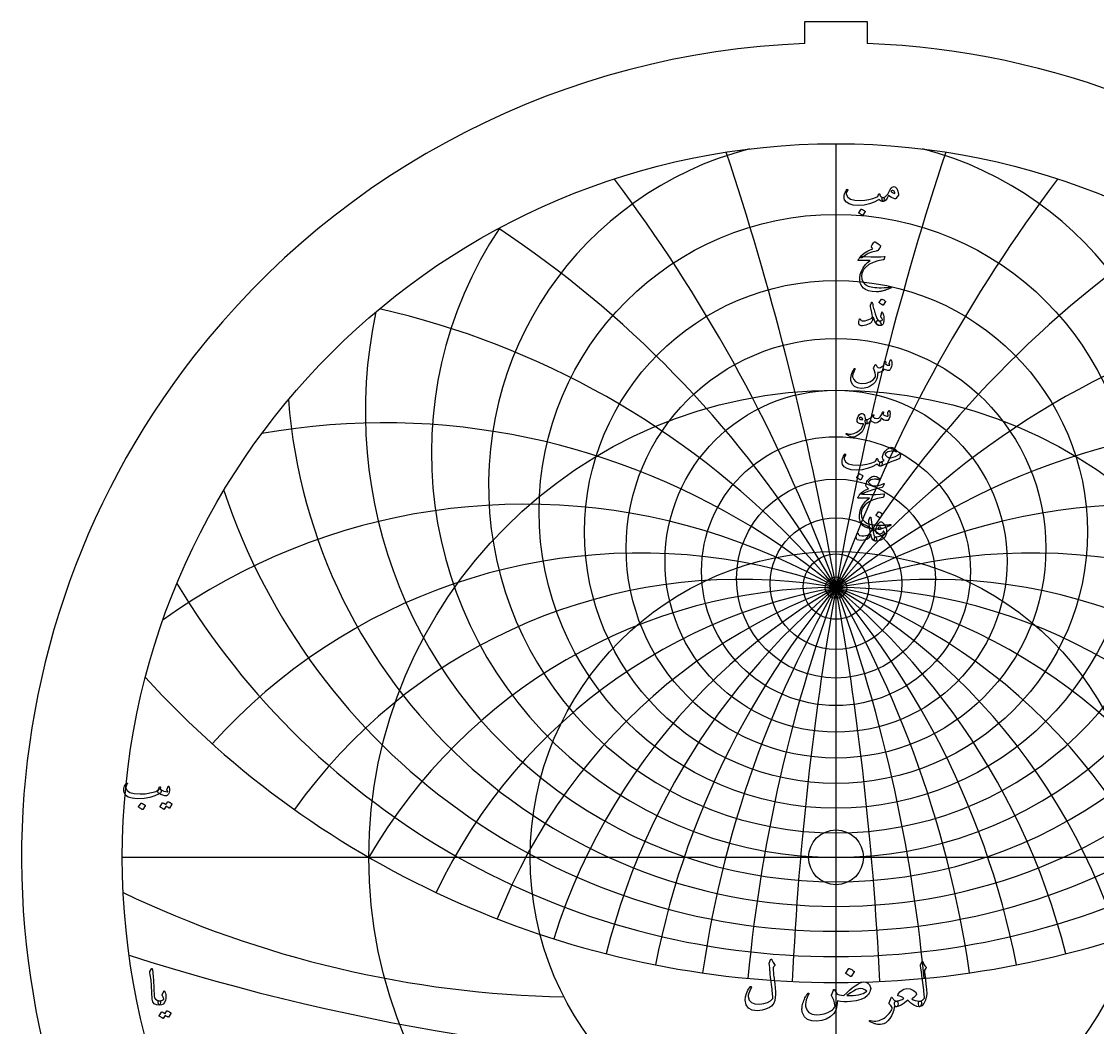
# Model space of a CAD drawing. Header units: millimetres. Extents: x -68 to 68, y -68 to 70.
# Drawn here: x -68.5 to 22, y -14.3 to 70.3 of the extents above; entities that cross this region are included whole.
import ezdxf

# ---------------------------------------------------------------- set-up
doc = ezdxf.new("R2010")
doc.units = ezdxf.units.MM
for name, color, linetype in [('CUT_INNER', 6, 'Continuous'), ('CUT_OUTER', 1, 'Continuous'), ('ENGRAVE', 7, 'Continuous'), ('ENGRAVE_FINE', 8, 'Continuous'), ('TEXT', 5, 'Continuous')]:
    doc.layers.add(name, color=color, linetype=linetype)

msp = doc.modelspace()

# ---------------------------------------------------------------- linework, layer by layer
at = {"layer": 'CUT_INNER'}
msp.add_circle((0, 0), 2.3, dxfattribs=at)
at = {"layer": 'CUT_OUTER'}
for points in [[(-2.625, 70.275), (2.625, 70.275), (2.625, 68.4244)], [(-2.625, 68.4244), (-2.625, 70.275)]]:
    msp.add_lwpolyline(points, dxfattribs=at)
for centre, radius, start, end in [((-0.0002, -0.0002), 68.4749, 142.031029, 87.802838), ((-0.0008, 0.001), 68.4737, 92.196314, 142.03149)]:
    msp.add_arc(centre, radius, start, end, dxfattribs=at)
at = {"layer": 'ENGRAVE'}
for points in [[(0, -60), (0, 60)], [(-60, 0), (60, 0)]]:
    msp.add_lwpolyline(points, dxfattribs=at)
for centre, radius in [((0, 0), 60), ((0, 29.093), 24.9649), ((0, 27.3608), 21.1402), ((0, 25.984), 17.6357), ((0, 0), 39.2754), ((0, 24.8996), 14.3758), ((0, 24.0625), 11.3012), ((0, 23.4405), 8.3641), ((0, 23.0109), 5.5244), ((0, 0), 25.7092), ((0, 22.7588), 2.747), ((0, 22.6756), 0.9)]:
    msp.add_circle(centre, radius, dxfattribs=at)
for centre, radius, start, end in [((0, 31.2685), 29.2102, 104.436571, 75.563429), ((0, 34.0135), 34.0135, 146.229962, 33.770038), ((0, 37.512), 39.5703, 167.806282, 12.193718), ((0, 42.043), 46.171, 184.422486, 355.577514), ((0, 48.0476), 54.2682, 198.487195, 341.512805), ((0, 56.2645), 64.6127, 210.960954, 329.039046), ((0, -22.6756), 45.3513, 30, 150), ((0, -22.6756), 45.3513, 30, 150), ((0, 68.0269), 78.5507, 222.338487, 317.661513), ((-21.058, 78.5896), 90.3455, 244.518396, 268.848651)]:
    msp.add_arc(centre, radius, start, end, dxfattribs=at)
at = {"layer": 'ENGRAVE_FINE'}
for centre, radius, start, end in [((-257.1999, -22.6756), 261.1676, 2.685823, 18.290137), ((-257.1999, -22.6756), 261.1676, 2.685823, 18.290137), ((257.1999, -22.6756), 261.1676, 161.709863, 177.314177), ((257.1999, -22.6756), 261.1676, 161.709863, 177.314177), ((-124.6016, -22.6756), 132.5983, 5.410047, 36.950622), ((-124.6016, -22.6756), 132.5983, 5.410047, 36.950622), ((124.6016, -22.6756), 132.5983, 143.049378, 174.589953), ((124.6016, -22.6756), 132.5983, 143.049378, 174.589953), ((-78.5507, -22.6756), 90.7026, 8.213211, 56.402398), ((-78.5507, -22.6756), 90.7026, 8.213211, 56.402398), ((78.5507, -22.6756), 90.7026, 123.597602, 171.786789), ((78.5507, -22.6756), 90.7026, 123.597602, 171.786789), ((-54.0476, -22.6756), 70.5541, 11.140372, 77.171494), ((-54.0476, -22.6756), 70.5541, 11.140372, 77.171494), ((54.0476, -22.6756), 70.5541, 102.828506, 168.859628), ((54.0476, -22.6756), 70.5541, 102.828506, 168.859628), ((-38.0542, -22.6756), 59.2019, 14.244026, 99.935714), ((-38.0542, -22.6756), 59.2019, 14.244026, 99.935714), ((38.0542, -22.6756), 59.2019, 80.064286, 165.755974), ((38.0542, -22.6756), 59.2019, 80.064286, 165.755974), ((-26.1836, -22.6756), 52.3672, 17.587954, 125.482575), ((-26.1836, -22.6756), 52.3672, 17.587954, 125.482575), ((26.1836, -22.6756), 52.3672, 54.517425, 162.412046), ((26.1836, -22.6756), 52.3672, 54.517425, 162.412046), ((-16.5065, -22.6756), 48.2618, 21.252599, 138.119191), ((-16.5065, -22.6756), 48.2618, 21.252599, 138.119191), ((16.5065, -22.6756), 48.2618, 41.880809, 158.747401), ((16.5065, -22.6756), 48.2618, 41.880809, 158.747401), ((-7.9967, -22.6756), 46.0509, 25.342886, 144.580376), ((-7.9967, -22.6756), 46.0509, 25.342886, 144.580376), ((7.9967, -22.6756), 46.0509, 35.419624, 154.657114), ((7.9967, -22.6756), 46.0509, 35.419624, 154.657114), ((0, 178.0968), 195.5833, 252.309853, 287.690147)]:
    msp.add_arc(centre, radius, start, end, dxfattribs=at)
at = {"layer": 'TEXT'}
for points in [[(0.9102, 56.1444), (0.9244, 56.1598), (0.9391, 56.1663), (0.9543, 56.1638), (0.97, 56.1523), (0.982, 56.1374), (0.986, 56.1204), (0.982, 56.1014), (0.97, 56.0805), (0.9092, 55.9862), (0.8702, 55.8988), (0.8533, 55.8185), (0.8583, 55.7452), (0.9833, 55.5041), (1.2265, 55.336), (1.588, 55.2407), (2.0678, 55.2182), (2.4239, 55.2444), (2.7654, 55.2991), (3.0925, 55.3821), (3.4051, 55.4937), (3.4603, 55.5264), (3.5059, 55.5765), (3.5421, 55.6441), (3.5688, 55.7292), (3.5778, 55.7534), (3.5927, 55.7701), (3.6137, 55.7793), (3.6406, 55.7811), (3.6599, 55.7729), (3.6736, 55.7561), (3.6818, 55.7309), (3.6846, 55.6973), (3.7033, 55.6139), (3.7554, 55.5516), (3.841, 55.5101), (3.96, 55.4897), (4.0029, 55.4802), (4.0319, 55.4557), (4.0468, 55.4163), (4.0478, 55.3619), (4.0334, 55.2606), (4.0139, 55.1883), (3.9894, 55.1449), (3.96, 55.1304), (3.8724, 55.1419), (3.7893, 55.1763), (3.7108, 55.2337), (3.6367, 55.314), (3.6304, 55.3173), (3.6197, 55.315), (3.6045, 55.3073), (3.5848, 55.2941), (3.2125, 55.0845), (2.8063, 54.9348), (2.3662, 54.845), (1.8922, 54.815), (1.4541, 54.845), (1.1138, 54.9348), (0.8712, 55.0845), (0.7265, 55.2941), (0.6936, 55.4111), (0.6826, 55.5306), (0.6936, 55.6526), (0.7265, 55.7771), (0.7709, 55.8929), (0.8164, 55.9927), (0.8628, 56.0765), (0.9102, 56.1444)], [(4.8861, 56.3998), (5.0111, 56.3554), (5.1147, 56.2302), (5.1968, 56.0241), (5.2574, 55.7372), (5.2596, 55.7165), (5.2584, 55.6983), (5.2536, 55.6825), (5.2454, 55.6693), (5.0258, 55.3939), (5.0106, 55.3772), (4.9929, 55.3669), (4.9727, 55.3632), (4.95, 55.3659), (4.8008, 55.4168), (4.6606, 55.4817), (4.5293, 55.5605), (4.4071, 55.6533), (4.3085, 55.4246), (4.2005, 55.2611), (4.083, 55.1631), (3.956, 55.1304), (3.9418, 55.1356), (3.9271, 55.1514), (3.9118, 55.1776), (3.8961, 55.2142), (3.8719, 55.305), (3.8632, 55.3779), (3.8699, 55.4328), (3.8921, 55.4697), (3.9051, 55.4784), (3.9201, 55.4847), (3.937, 55.4884), (3.956, 55.4897), (4.0468, 55.5051), (4.1356, 55.5476), (4.2225, 55.6169), (4.3073, 55.7132), (4.3445, 55.7691), (4.4001, 55.8609), (4.4742, 55.9887), (4.5668, 56.1523), (4.6391, 56.2606), (4.7165, 56.338), (4.7988, 56.3844), (4.8861, 56.3998)], [(4.5987, 56.0086), (4.6736, 55.9463), (4.7584, 55.8949), (4.8532, 55.8544), (4.958, 55.825), (4.9522, 55.9036), (4.931, 55.9677), (4.8944, 56.0174), (4.8422, 56.0525), (4.7821, 56.0708), (4.7215, 56.0695), (4.6603, 56.0488), (4.5987, 56.0086)], [(2.1197, 54.4877), (2.1247, 54.4927), (2.1317, 54.4957), (2.1407, 54.4967), (2.1517, 54.4957), (2.2292, 54.4642), (2.3023, 54.4258), (2.371, 54.3804), (2.4351, 54.328), (2.4413, 54.32), (2.4441, 54.3121), (2.4433, 54.3041), (2.4391, 54.2961), (2.2515, 53.9927), (2.2445, 53.9855), (2.2355, 53.9837), (2.2245, 53.9875), (2.2115, 53.9967), (2.2003, 54.0047), (2.1826, 54.0167), (2.1584, 54.0326), (2.1277, 54.0526), (2.09, 54.0765), (2.0449, 54.1045), (1.9922, 54.1364), (1.9321, 54.1723), (1.9241, 54.1783), (1.9201, 54.1843), (1.9201, 54.1903), (1.9241, 54.1963)], [(3.3692, 50.9667), (3.0204, 50.8757), (2.7125, 50.7581), (2.4456, 50.6142), (2.2195, 50.4438), (2.1848, 50.4176), (2.1527, 50.4029), (2.123, 50.3996), (2.0958, 50.4079), (2.0641, 50.4455), (2.0688, 50.4987), (2.11, 50.5673), (2.1876, 50.6514), (2.371, 50.8036), (2.5818, 50.9408), (2.8201, 51.063), (3.0858, 51.1703), (3.0099, 51.2821), (2.9957, 51.31), (2.989, 51.338), (2.9897, 51.3659), (2.9979, 51.3939), (3.0516, 51.5004), (3.1007, 51.5885), (3.1454, 51.6581), (3.1856, 51.7092), (3.2113, 51.7334), (3.2365, 51.7461), (3.2612, 51.7474), (3.2854, 51.7372), (3.4258, 51.6578), (3.5438, 51.5835), (3.6394, 51.5141), (3.7125, 51.4497), (3.7267, 51.429), (3.7335, 51.4028), (3.7327, 51.3712), (3.7245, 51.334), (3.6988, 51.2758), (3.6576, 51.2052), (3.601, 51.1222), (3.5289, 51.0266), (3.5099, 51.0124), (3.477, 50.9977), (3.4301, 50.9824), (3.3692, 50.9667)], [(2.4271, 50.5037), (2.9393, 50.4857), (3.3822, 50.4837), (3.7557, 50.4977), (4.0598, 50.5276), (4.0692, 50.5287), (4.0773, 50.5281), (4.0841, 50.5257), (4.0897, 50.5216), (4.0939, 50.516), (4.0962, 50.5091), (4.0968, 50.501), (4.0957, 50.4917), (4.0879, 50.4553), (4.0803, 50.4218), (4.0729, 50.3914), (4.0658, 50.3639), (4.0589, 50.3395), (4.0523, 50.318), (4.046, 50.2996), (4.0398, 50.2841), (4.0269, 50.2594), (4.0119, 50.2412), (3.9949, 50.2295), (3.976, 50.2242), (3.5149, 50.1406), (3.1137, 50.0097), (2.7724, 49.8313), (2.491, 49.6055), (2.3488, 49.443), (2.2455, 49.2711), (2.1811, 49.0898), (2.1556, 48.8989), (2.1801, 48.5993), (2.2774, 48.355), (2.4476, 48.1661), (2.6906, 48.0326), (2.8166, 47.9922), (2.955, 47.9588), (3.106, 47.9324), (3.2694, 47.9129), (3.445, 47.9002), (3.6327, 47.8939), (3.8323, 47.8942), (4.0438, 47.9009), (4.1191, 47.9052), (4.193, 47.9099), (4.2658, 47.9151), (4.3372, 47.9209), (4.407, 47.9271), (4.4745, 47.9338), (4.5397, 47.9411), (4.6027, 47.9488), (4.6219, 47.9498), (4.6356, 47.9448), (4.6439, 47.9338), (4.6466, 47.9169), (4.6451, 47.8972), (4.6406, 47.882), (4.6331, 47.8712), (4.6227, 47.865), (4.5099, 47.8173), (4.4031, 47.7742), (4.3023, 47.7355), (4.2075, 47.7013), (4.1189, 47.6714), (4.0368, 47.6454), (3.9612, 47.6235), (3.8921, 47.6055), (3.8271, 47.5923), (3.7639, 47.5806), (3.7024, 47.5703), (3.6426, 47.5616), (3.5844, 47.5549), (3.5274, 47.5506), (3.4716, 47.5489), (3.4171, 47.5496), (3.0448, 47.5786), (2.7345, 47.6414), (2.486, 47.7382), (2.2994, 47.869), (2.1624, 48.0324), (2.0668, 48.2233), (2.0127, 48.4416), (2, 48.6873), (2.0391, 48.9922), (2.1327, 49.2881), (2.2806, 49.575), (2.483, 49.853), (2.5621, 49.9371), (2.6516, 50.0176), (2.7517, 50.0947), (2.8622, 50.1683), (1.8962, 50.1763), (1.873, 50.1863), (1.8632, 50.2043), (1.867, 50.2302), (1.8842, 50.2641), (1.9166, 50.3135), (1.9461, 50.358), (1.9725, 50.3974), (1.996, 50.4318), (2.0164, 50.461), (2.0339, 50.4847), (2.0484, 50.5029), (2.0598, 50.5156), (2.0858, 50.5179), (2.1556, 50.5166), (2.2694, 50.5119), (2.4271, 50.5037)], [(3.0598, 46.5844), (3.0828, 46.4797), (3.1077, 46.3733), (3.1347, 46.2652), (3.1636, 46.1553), (3.1945, 46.0431), (3.2275, 45.9282), (3.2624, 45.8106), (3.2993, 45.6902), (3.3739, 45.4736), (3.442, 45.311), (3.5037, 45.2022), (3.5588, 45.1473), (3.607, 45.1146), (3.6556, 45.0685), (3.7048, 45.0088), (3.7544, 44.9357), (3.8013, 44.8452), (3.8143, 44.777), (3.7933, 44.7314), (3.7384, 44.7082), (3.5611, 44.7261), (3.4041, 44.8439), (3.2676, 45.0615), (3.1516, 45.3788), (3.1491, 45.3841), (3.1456, 45.3878), (3.1412, 45.3901), (3.1357, 45.3908), (3.1317, 45.3901), (3.1277, 45.3878), (3.1237, 45.3841), (3.1197, 45.3788), (3.1085, 45.3274), (3.0947, 45.273), (3.0785, 45.2157), (3.0598, 45.1553), (3.0394, 45.0981), (3.0179, 45.0505), (2.9954, 45.0123), (2.972, 44.9836), (2.8877, 44.91), (2.7824, 44.8449), (2.6561, 44.7883), (2.5089, 44.7401), (2.3592, 44.7044), (2.2295, 44.6892), (2.1197, 44.6945), (2.0299, 44.7202), (1.9531, 44.7845), (1.9181, 44.8978), (1.9251, 45.06), (1.974, 45.271), (1.9788, 45.278), (1.985, 45.283), (1.9927, 45.286), (2.002, 45.287), (2.0129, 45.2858), (2.0219, 45.282), (2.0289, 45.2758), (2.0339, 45.2671), (2.0529, 45.2229), (2.0738, 45.1862), (2.0968, 45.157), (2.1217, 45.1353), (2.1996, 45.1064), (2.3053, 45.0994), (2.4391, 45.1144), (2.6007, 45.1513), (2.7731, 45.2067), (2.9071, 45.269), (3.0027, 45.3384), (3.0598, 45.4148), (3.0693, 45.4921), (3.0538, 45.6243), (3.0134, 45.8115), (2.948, 46.0535), (2.9166, 46.181), (2.8981, 46.284), (2.8927, 46.3626), (2.9001, 46.4167), (2.976, 46.6323), (2.9842, 46.655), (2.993, 46.6712), (3.0022, 46.6809), (3.0119, 46.6842), (3.0239, 46.6779), (3.0359, 46.6592), (3.0478, 46.6281), (3.0598, 46.5844)], [(3.8303, 46.9277), (3.8353, 46.9327), (3.8422, 46.9357), (3.8512, 46.9367), (3.8622, 46.9357), (3.9398, 46.9042), (4.0129, 46.8658), (4.0815, 46.8204), (4.1456, 46.768), (4.1519, 46.76), (4.1546, 46.7521), (4.1539, 46.7441), (4.1496, 46.7361), (3.962, 46.4327), (3.955, 46.4255), (3.946, 46.4237), (3.9351, 46.4275), (3.9221, 46.4367), (3.9108, 46.4447), (3.8931, 46.4566), (3.8689, 46.4726), (3.8382, 46.4926), (3.8006, 46.5165), (3.7554, 46.5445), (3.7028, 46.5764), (3.6426, 46.6123), (3.6347, 46.6183), (3.6307, 46.6243), (3.6307, 46.6303), (3.6347, 46.6363)], [(3.8662, 45.295), (3.8427, 45.3342), (3.8203, 45.3678), (3.7988, 45.396), (3.7784, 45.4187), (3.7636, 45.4382), (3.7554, 45.4607), (3.7537, 45.4861), (3.7584, 45.5146), (3.8422, 45.8179), (3.854, 45.8444), (3.8692, 45.8519), (3.8879, 45.8404), (3.9101, 45.81), (3.9435, 45.7453), (3.972, 45.6672), (3.9954, 45.5757), (4.0139, 45.4706), (4.0246, 45.3698), (4.0289, 45.271), (4.0266, 45.1742), (4.0179, 45.0794), (4.0037, 44.9968), (3.9849, 44.9247), (3.9617, 44.8631), (3.9341, 44.812), (3.8999, 44.774), (3.8532, 44.7441), (3.7941, 44.7222), (3.7225, 44.7082), (3.6491, 44.7054), (3.5808, 44.7172), (3.5174, 44.7434), (3.459, 44.784), (3.4139, 44.8357), (3.3902, 44.8948), (3.3879, 44.9614), (3.4071, 45.0355), (3.4378, 45.0961), (3.474, 45.1343), (3.5156, 45.15), (3.5628, 45.1433), (3.6716, 45.1171), (3.7664, 45.1144), (3.8472, 45.1351), (3.9141, 45.1792), (3.9156, 45.191), (3.9081, 45.2142), (3.8916, 45.2488), (3.8662, 45.295)], [(4.5548, 41.7969), (4.5618, 41.8144), (4.5708, 41.8269), (4.5817, 41.8344), (4.5947, 41.8369), (4.6114, 41.8349), (4.6257, 41.8289), (4.6374, 41.8189), (4.6466, 41.8049), (4.6693, 41.755), (4.6855, 41.6931), (4.6953, 41.6193), (4.6985, 41.5335), (4.6898, 41.3933), (4.6636, 41.26), (4.6199, 41.1338), (4.5588, 41.0145), (4.5378, 40.9858), (4.5149, 40.9636), (4.4899, 40.9479), (4.463, 40.9387), (4.3654, 40.9324), (4.2604, 40.9496), (4.1479, 40.9903), (4.0279, 41.0544), (3.9268, 40.916), (3.8073, 40.8239), (3.6693, 40.7782), (3.5129, 40.779), (3.5078, 40.6948), (3.5004, 40.6138), (3.4908, 40.5361), (3.479, 40.4616), (3.4649, 40.3899), (3.4485, 40.3204), (3.4299, 40.2532), (3.4091, 40.1882), (3.3607, 40.0709), (3.2953, 39.9626), (3.213, 39.8633), (3.1137, 39.773), (2.8814, 39.6183), (2.6357, 39.5096), (2.3764, 39.4467), (2.1037, 39.4297), (1.7966, 39.4714), (1.5539, 39.5804), (1.3755, 39.7568), (1.2615, 40.0006), (1.246, 40.0884), (1.2435, 40.1922), (1.254, 40.3119), (1.2774, 40.4477), (1.3151, 40.5964), (1.3682, 40.7511), (1.4368, 40.9117), (1.5209, 41.0784), (1.5277, 41.0889), (1.5359, 41.0964), (1.5456, 41.1008), (1.5569, 41.1023), (1.5681, 41.1013), (1.5778, 41.0983), (1.586, 41.0934), (1.5928, 41.0864), (1.5973, 41.0761), (1.5988, 41.0654), (1.5973, 41.0542), (1.5928, 41.0425), (1.486, 40.8207), (1.4171, 40.6383), (1.3862, 40.4953), (1.3932, 40.3918), (1.494, 40.1635), (1.6527, 39.9976), (1.8692, 39.894), (2.1437, 39.8529), (2.5274, 39.8773), (2.8522, 39.9746), (3.1182, 40.1448), (3.3253, 40.3878), (3.3245, 40.548), (3.2983, 40.7171), (3.2467, 40.8953), (3.1696, 41.0824), (3.1599, 41.1013), (3.1546, 41.1183), (3.1539, 41.1333), (3.1576, 41.1463), (3.1791, 41.1908), (3.1995, 41.2326), (3.219, 41.2716), (3.2375, 41.3079), (3.2549, 41.341), (3.2714, 41.3703), (3.2869, 41.3959), (3.3013, 41.4177), (3.3096, 41.4269), (3.3183, 41.4307), (3.3275, 41.4289), (3.3373, 41.4217), (3.3422, 41.4162), (3.3492, 41.4077), (3.3582, 41.3962), (3.3692, 41.3818), (3.3817, 41.3643), (3.3951, 41.3439), (3.4096, 41.3204), (3.4251, 41.294), (3.4565, 41.2431), (3.483, 41.2061), (3.5044, 41.1832), (3.5209, 41.1742), (3.6247, 41.1655), (3.7285, 41.1832), (3.8323, 41.2273), (3.936, 41.2979), (3.9737, 41.3449), (4.0109, 41.4217), (4.0476, 41.5285), (4.0838, 41.6652), (4.0872, 41.6782), (4.0937, 41.6892), (4.1032, 41.6981), (4.1157, 41.7051), (4.1274, 41.7096), (4.1386, 41.7111), (4.1494, 41.7096), (4.1596, 41.7051), (4.1748, 41.6802), (4.1806, 41.6333), (4.1768, 41.5644), (4.1636, 41.4736), (4.2442, 41.4242), (4.3303, 41.3918), (4.4218, 41.3763), (4.5189, 41.3778), (4.5176, 41.407), (4.5139, 41.4307), (4.5076, 41.4489), (4.4989, 41.4616), (4.4889, 41.4736), (4.4829, 41.4856), (4.4809, 41.4975), (4.4829, 41.5095)], [(2.4451, 36.3923), (2.3515, 36.0637), (2.1946, 35.7885), (1.9743, 35.5667), (1.6906, 35.3983), (1.6509, 35.3812), (1.6117, 35.3659), (1.5731, 35.3523), (1.5349, 35.3404), (1.4975, 35.3306), (1.461, 35.3229), (1.4256, 35.3176), (1.3912, 35.3145), (1.3054, 35.3267), (1.1916, 35.3713), (1.0499, 35.4484), (0.8802, 35.558), (0.862, 35.5737), (0.8513, 35.5889), (0.848, 35.6036), (0.8523, 35.6179), (0.8618, 35.6288), (0.8742, 35.6338), (0.8897, 35.6328), (0.9082, 35.6258), (1.0846, 35.5687), (1.2824, 35.5689), (1.5017, 35.6266), (1.7425, 35.7416), (1.9391, 35.8751), (2.1018, 36.032), (2.2305, 36.2124), (2.3253, 36.4162), (2.3246, 36.4235), (2.3223, 36.4292), (2.3186, 36.4335), (2.3133, 36.4362), (2.1759, 36.4442), (2.0588, 36.4601), (1.9623, 36.4841), (1.8862, 36.516), (1.8273, 36.5654), (1.7904, 36.6338), (1.7754, 36.7211), (1.7824, 36.8274), (1.7846, 36.8415), (1.7874, 36.8558), (1.7906, 36.8704), (1.7944, 36.8853), (1.7986, 36.9006), (1.8034, 36.9167), (1.8086, 36.9336), (1.8143, 36.9512), (1.8612, 37.0652), (1.9181, 37.1597), (1.985, 37.2348), (2.0618, 37.2905), (2.1404, 37.3209), (2.2125, 37.3204), (2.2781, 37.289), (2.3373, 37.2266), (2.3889, 37.1398), (2.4281, 37.039), (2.4548, 36.9242), (2.469, 36.7955), (2.4769, 36.7956), (2.4845, 36.796), (2.4918, 36.7966), (2.499, 36.7975), (2.5061, 36.7983), (2.5134, 36.799), (2.521, 36.7993), (2.5289, 36.7995), (2.5558, 36.7937), (2.5768, 36.7765), (2.5918, 36.7478), (2.6007, 36.7076), (2.6045, 36.6635), (2.6037, 36.6188), (2.5985, 36.5737), (2.5888, 36.528), (2.576, 36.4878), (2.5618, 36.4592), (2.5461, 36.4419), (2.5289, 36.4362), (2.453, 36.4362), (2.4525, 36.429), (2.451, 36.4192), (2.4486, 36.407), (2.4451, 36.3923)], [(4.461, 37.5739), (4.4697, 37.5799), (4.4799, 37.5779), (4.4917, 37.5679), (4.5049, 37.5499), (4.5191, 37.5195), (4.5298, 37.4761), (4.5371, 37.4197), (4.5408, 37.3504), (4.5421, 37.2715), (4.5378, 37.1947), (4.5281, 37.1198), (4.5129, 37.047), (4.4685, 36.9052), (4.4191, 36.8035), (4.3647, 36.7416), (4.3053, 36.7196), (4.1648, 36.7279), (4.0348, 36.7645), (3.9153, 36.8297), (3.8063, 36.9232), (3.7315, 36.7758), (3.6426, 36.6607), (3.5398, 36.5782), (3.4231, 36.528), (3.3006, 36.517), (3.1766, 36.548), (3.0511, 36.6208), (2.9241, 36.7356), (2.8213, 36.6046), (2.7205, 36.511), (2.6217, 36.4549), (2.5249, 36.4362), (2.5054, 36.4472), (2.487, 36.4801), (2.4695, 36.535), (2.453, 36.6118), (2.4471, 36.6877), (2.457, 36.7436), (2.483, 36.7795), (2.5249, 36.7955), (2.709, 36.8371), (2.8702, 36.9182), (3.0084, 37.0387), (3.1237, 37.1987), (3.1299, 37.2074), (3.1367, 37.2136), (3.1439, 37.2174), (3.1516, 37.2186), (3.1611, 37.2176), (3.1696, 37.2146), (3.1771, 37.2096), (3.1836, 37.2026), (3.1873, 37.1812), (3.1786, 37.1448), (3.1574, 37.0934), (3.1237, 37.027), (3.1679, 36.9759), (3.2365, 36.9382), (3.3295, 36.914), (3.447, 36.9033), (3.5935, 36.9339), (3.7215, 37.034), (3.831, 37.2034), (3.9221, 37.4422), (3.9266, 37.4544), (3.9321, 37.4631), (3.9385, 37.4684), (3.946, 37.4701), (3.9573, 37.4691), (3.967, 37.4661), (3.9752, 37.4611), (3.982, 37.4541), (3.9869, 37.4442), (3.9899, 37.4342), (3.9909, 37.4242), (3.9899, 37.4142), (3.95, 37.2466), (3.9967, 37.2051), (4.0528, 37.1687), (4.1184, 37.1373), (4.1935, 37.1108), (4.2666, 37.0936), (4.3223, 37.0899), (4.3604, 37.0996), (4.3811, 37.1228), (4.3879, 37.1582), (4.3841, 37.2086), (4.3699, 37.274), (4.3452, 37.3543), (4.3495, 37.377), (4.3702, 37.4212), (4.4073, 37.4868), (4.461, 37.5739)], [(2.2534, 36.8394), (2.2115, 36.9125), (2.1656, 36.9641), (2.1157, 36.9943), (2.0618, 37.0031), (2.0296, 36.9946), (2.001, 36.9811), (1.9758, 36.9626), (1.9541, 36.9392), (1.9471, 36.9267), (1.9461, 36.9132), (1.9511, 36.8988), (1.962, 36.8833), (2.0032, 36.8471), (2.0628, 36.8224), (2.1409, 36.8092), (2.2375, 36.8074), (2.2475, 36.8094), (2.2534, 36.8154), (2.2554, 36.8254), (2.2534, 36.8394)], [(5.433, 33.879), (5.3532, 33.5597), (5.3442, 33.5442), (5.3292, 33.5297), (5.3083, 33.5163), (5.2813, 33.5038), (5.2216, 33.4827), (5.1581, 33.4594), (5.0908, 33.4338), (5.0199, 33.406), (4.9451, 33.3762), (4.8667, 33.3446), (4.7845, 33.3113), (4.6985, 33.2763), (3.7804, 32.8771), (3.7384, 32.8863), (3.7045, 32.914), (3.6786, 32.9601), (3.6606, 33.0248), (3.6576, 33.0934), (3.6766, 33.1515), (3.7175, 33.1992), (3.7804, 33.2363), (3.7882, 33.24), (3.8038, 33.2468), (3.8271, 33.2569), (3.8582, 33.2703), (3.8968, 33.2866), (3.9425, 33.3057), (3.9956, 33.3275), (4.0558, 33.3521), (3.9782, 33.4317), (3.9291, 33.5188), (3.9084, 33.6133), (3.9161, 33.7154), (3.9929, 33.9581), (4.1237, 34.1635), (4.3083, 34.3314), (4.5468, 34.4619), (4.599, 34.4741), (4.6596, 34.4708), (4.7287, 34.4521), (4.8063, 34.418), (4.8869, 34.3713), (4.961, 34.3191), (5.0286, 34.2615), (5.0897, 34.1984), (5.1069, 34.1752), (5.1147, 34.1535), (5.1129, 34.1333), (5.1017, 34.1146), (5.0847, 34.1001), (5.0658, 34.0926), (5.0448, 34.0921), (5.0219, 34.0986), (4.9023, 34.1363), (4.7754, 34.1535), (4.6409, 34.1502), (4.4989, 34.1265), (4.3704, 34.0881), (4.2684, 34.0367), (4.1928, 33.9724), (4.1436, 33.895), (4.1386, 33.8606), (4.1516, 33.8212), (4.1826, 33.7767), (4.2315, 33.7273), (4.2873, 33.6824), (4.3432, 33.6475), (4.3991, 33.6226), (4.455, 33.6076), (4.6224, 33.6033), (4.8013, 33.6385), (4.9917, 33.7131), (5.1935, 33.8271), (5.2152, 33.8409), (5.2364, 33.8541), (5.2571, 33.8668), (5.2773, 33.879), (5.2968, 33.8905), (5.3153, 33.901), (5.3327, 33.9105), (5.3492, 33.919), (5.3949, 33.9404), (5.424, 33.9409), (5.4368, 33.9205), (5.433, 33.879)], [(0.7345, 33.891), (0.7487, 33.9065), (0.7635, 33.913), (0.7787, 33.9105), (0.7944, 33.899), (0.8064, 33.884), (0.8104, 33.8671), (0.8064, 33.8481), (0.7944, 33.8271), (0.7335, 33.7328), (0.6946, 33.6455), (0.6776, 33.5652), (0.6826, 33.4918), (0.8076, 33.2508), (1.0509, 33.0826), (1.4124, 32.9873), (1.8922, 32.9649), (2.2482, 32.9911), (2.5898, 33.0457), (2.9169, 33.1288), (3.2295, 33.2403), (3.2846, 33.273), (3.3303, 33.3232), (3.3664, 33.3908), (3.3931, 33.4759), (3.4021, 33.5001), (3.4171, 33.5168), (3.4381, 33.526), (3.465, 33.5277), (3.4842, 33.5195), (3.4979, 33.5028), (3.5062, 33.4776), (3.5089, 33.4439), (3.5276, 33.3606), (3.5798, 33.2982), (3.6653, 33.2568), (3.7844, 33.2363), (3.8273, 33.2269), (3.8562, 33.2024), (3.8712, 33.163), (3.8722, 33.1086), (3.8577, 33.0073), (3.8382, 32.9349), (3.8138, 32.8915), (3.7844, 32.8771), (3.6968, 32.8885), (3.6137, 32.923), (3.5351, 32.9804), (3.461, 33.0607), (3.4548, 33.0639), (3.444, 33.0617), (3.4288, 33.054), (3.4091, 33.0407), (3.0369, 32.8312), (2.6307, 32.6815), (2.1906, 32.5916), (1.7165, 32.5617), (1.2784, 32.5916), (0.9381, 32.6815), (0.6956, 32.8312), (0.5509, 33.0407), (0.518, 33.1577), (0.507, 33.2773), (0.518, 33.3993), (0.5509, 33.5238), (0.5953, 33.6395), (0.6407, 33.7393), (0.6871, 33.8232), (0.7345, 33.891)], [(1.9441, 32.2344), (1.9491, 32.2394), (1.956, 32.2423), (1.965, 32.2433), (1.976, 32.2423), (2.0536, 32.2109), (2.1267, 32.1725), (2.1953, 32.1271), (2.2594, 32.0747), (2.2657, 32.0667), (2.2684, 32.0587), (2.2677, 32.0507), (2.2634, 32.0427), (2.0758, 31.7394), (2.0688, 31.7321), (2.0598, 31.7304), (2.0489, 31.7341), (2.0359, 31.7434), (2.0247, 31.7513), (2.0069, 31.7633), (1.9827, 31.7793), (1.9521, 31.7992), (1.9144, 31.8232), (1.8692, 31.8511), (1.8166, 31.8831), (1.7565, 31.919), (1.7485, 31.925), (1.7445, 31.931), (1.7445, 31.937), (1.7485, 31.943)], [(4.0498, 31.4121), (4.0531, 31.3839), (4.0348, 31.3312), (3.9952, 31.2541), (3.9341, 31.1526), (3.9211, 31.1361), (3.9061, 31.1227), (3.8891, 31.1122), (3.8702, 31.1047), (3.6147, 31.0343), (3.3872, 30.971), (3.1876, 30.9146), (3.0159, 30.8652), (2.8722, 30.823), (2.7564, 30.7883), (2.6686, 30.7611), (2.6087, 30.7414), (2.1257, 30.5259), (2.0918, 30.5234), (2.0658, 30.5279), (2.0479, 30.5393), (2.0379, 30.5578), (2.0376, 30.5645), (2.0409, 30.5728), (2.0476, 30.5825), (2.0578, 30.5937), (2.1561, 30.686), (2.3033, 30.7833), (2.4995, 30.8856), (2.7445, 30.9929), (2.6778, 31.0498), (2.6217, 31.1047), (2.576, 31.1576), (2.5409, 31.2085), (2.5192, 31.2641), (2.5139, 31.3312), (2.5251, 31.4098), (2.5528, 31.4999), (2.5978, 31.5937), (2.6606, 31.6875), (2.7415, 31.7813), (2.8403, 31.8751), (2.9478, 31.9562), (3.0508, 32.0119), (3.1494, 32.0421), (3.2434, 32.0468), (3.3709, 32.0211), (3.486, 31.968), (3.5885, 31.8874), (3.6786, 31.7793), (3.6866, 31.7659), (3.6905, 31.7534), (3.6905, 31.7419), (3.6866, 31.7314), (3.6778, 31.7217), (3.6676, 31.7165), (3.6559, 31.7157), (3.6426, 31.7195), (3.5839, 31.7382), (3.5274, 31.7544), (3.4731, 31.7681), (3.4211, 31.7793), (3.3716, 31.7878), (3.3248, 31.7933), (3.2807, 31.7958), (3.2395, 31.7953), (3.0676, 31.7751), (2.9231, 31.7264), (2.8061, 31.6493), (2.7165, 31.5438), (2.8118, 31.4183), (2.9181, 31.3253), (3.0354, 31.2646), (3.1636, 31.2364), (3.3545, 31.2344), (3.5598, 31.2644), (3.7796, 31.3263), (4.0139, 31.4201), (4.0236, 31.4226), (4.0329, 31.4221), (4.0416, 31.4186), (4.0498, 31.4121)], [(2.3932, 30.5378), (2.9054, 30.5199), (3.3482, 30.5179), (3.7217, 30.5319), (4.0259, 30.5618), (4.0352, 30.5629), (4.0433, 30.5623), (4.0502, 30.5599), (4.0558, 30.5558), (4.0599, 30.5502), (4.0623, 30.5433), (4.0629, 30.5352), (4.0618, 30.5259), (4.0539, 30.4894), (4.0463, 30.456), (4.039, 30.4256), (4.0319, 30.3981), (4.025, 30.3737), (4.0184, 30.3522), (4.012, 30.3338), (4.0059, 30.3183), (3.9929, 30.2936), (3.978, 30.2754), (3.961, 30.2636), (3.942, 30.2584), (3.481, 30.1748), (3.0798, 30.0438), (2.7385, 29.8655), (2.457, 29.6397), (2.3148, 29.4772), (2.2115, 29.3053), (2.1472, 29.1239), (2.1217, 28.9331), (2.1462, 28.6334), (2.2435, 28.3892), (2.4136, 28.2003), (2.6566, 28.0668), (2.7826, 28.0264), (2.9211, 27.993), (3.072, 27.9665), (3.2355, 27.9471), (3.4111, 27.9344), (3.5987, 27.9281), (3.7983, 27.9284), (4.0099, 27.9351), (4.0851, 27.9393), (4.1591, 27.9441), (4.2318, 27.9493), (4.3033, 27.9551), (4.373, 27.9613), (4.4405, 27.968), (4.5058, 27.9753), (4.5688, 27.983), (4.588, 27.984), (4.6017, 27.979), (4.6099, 27.968), (4.6127, 27.9511), (4.6112, 27.9314), (4.6067, 27.9161), (4.5992, 27.9054), (4.5887, 27.8992), (4.476, 27.8515), (4.3692, 27.8084), (4.2684, 27.7697), (4.1736, 27.7355), (4.085, 27.7056), (4.0029, 27.6796), (3.9273, 27.6577), (3.8582, 27.6397), (3.7932, 27.6265), (3.73, 27.6147), (3.6685, 27.6045), (3.6087, 27.5958), (3.5505, 27.5891), (3.4934, 27.5848), (3.4377, 27.5831), (3.3832, 27.5838), (3.0109, 27.6128), (2.7005, 27.6756), (2.452, 27.7724), (2.2654, 27.9032), (2.1285, 28.0666), (2.0329, 28.2575), (1.9788, 28.4758), (1.966, 28.7215), (2.0052, 29.0264), (2.0988, 29.3223), (2.2467, 29.6092), (2.4491, 29.8872), (2.5281, 29.9712), (2.6177, 30.0518), (2.7178, 30.1289), (2.8283, 30.2025), (1.8622, 30.2105), (1.839, 30.2205), (1.8293, 30.2384), (1.833, 30.2644), (1.8503, 30.2983), (1.8827, 30.3477), (1.9121, 30.3921), (1.9386, 30.4316), (1.962, 30.466), (1.9825, 30.4952), (2, 30.5189), (2.0144, 30.5371), (2.0259, 30.5498), (2.0519, 30.5521), (2.1217, 30.5508), (2.2355, 30.5461), (2.3932, 30.5378)], [(3.5688, 29.0532), (3.5738, 29.0582), (3.5808, 29.0612), (3.5897, 29.0622), (3.6007, 29.0612), (3.6783, 29.0298), (3.7514, 28.9913), (3.82, 28.9459), (3.8842, 28.8935), (3.8904, 28.8856), (3.8931, 28.8776), (3.8924, 28.8696), (3.8881, 28.8616), (3.7005, 28.5582), (3.6935, 28.551), (3.6846, 28.5492), (3.6736, 28.553), (3.6606, 28.5622), (3.6494, 28.5702), (3.6317, 28.5822), (3.6075, 28.5981), (3.5768, 28.6181), (3.5391, 28.6421), (3.4939, 28.67), (3.4413, 28.7019), (3.3812, 28.7379), (3.3732, 28.7438), (3.3692, 28.7498), (3.3692, 28.7558), (3.3732, 28.7618)], [(3.3213, 26.9375), (3.3502, 26.9235), (3.3732, 26.9016), (3.3902, 26.8716), (3.4011, 26.8337), (3.4084, 26.7868), (3.4101, 26.7419), (3.4064, 26.699), (3.3971, 26.6581), (3.3834, 26.6231), (3.3662, 26.5982), (3.3455, 26.5832), (3.3213, 26.5782), (3.2018, 26.6114), (3.1027, 26.695), (3.0241, 26.829), (2.966, 27.0133), (2.9585, 27.0452), (2.952, 27.0727), (2.9465, 27.096), (2.9421, 27.1151), (2.9386, 27.13), (2.9361, 27.1406), (2.9346, 27.1469), (2.9341, 27.1491), (2.9281, 27.1608), (2.9221, 27.164), (2.9161, 27.1588), (2.9101, 27.1451), (2.8423, 26.9919), (2.7664, 26.8716), (2.6826, 26.7843), (2.5908, 26.7299), (2.4575, 26.688), (2.3014, 26.6621), (2.1222, 26.6521), (1.9201, 26.6581), (1.7851, 26.6997), (1.7115, 26.8008), (1.6993, 26.9612), (1.7485, 27.181), (1.7597, 27.2074), (1.7734, 27.2269), (1.7896, 27.2394), (1.8083, 27.2449), (1.8268, 27.2431), (1.8423, 27.2339), (1.8548, 27.2172), (1.8642, 27.193), (1.8844, 27.1413), (1.9091, 27.1022), (1.9383, 27.0755), (1.972, 27.0612), (2.1609, 27.0323), (2.3403, 27.0293), (2.5102, 27.0523), (2.6706, 27.1012), (2.7402, 27.1376), (2.7973, 27.187), (2.842, 27.2494), (2.8742, 27.3247), (2.8722, 27.3604), (2.8622, 27.4435), (2.8443, 27.574), (2.8183, 27.7518), (2.8051, 27.847), (2.7934, 27.933), (2.7831, 28.0097), (2.7744, 28.0772), (2.7669, 28.135), (2.7604, 28.1825), (2.7549, 28.2198), (2.7504, 28.2468), (2.7467, 28.2883), (2.7474, 28.3247), (2.7527, 28.3561), (2.7624, 28.3826), (2.7779, 28.4154), (2.7924, 28.4459), (2.8058, 28.4743), (2.8183, 28.5003), (2.8295, 28.5242), (2.8393, 28.5457), (2.8475, 28.5651), (2.8542, 28.5822), (2.8612, 28.5959), (2.8702, 28.6051), (2.8812, 28.6099), (2.8942, 28.6101), (2.9084, 28.6046), (2.9191, 28.5961), (2.9263, 28.5847), (2.9301, 28.5702), (2.9544, 28.366), (2.9795, 28.1725), (3.0053, 27.9897), (3.0319, 27.8177), (3.0589, 27.6564), (3.0863, 27.5058), (3.1138, 27.366), (3.1417, 27.2369), (3.1753, 27.1164), (3.2165, 27.0263), (3.2652, 26.9667), (3.3213, 26.9375)], [(3.7804, 28.2109), (3.8078, 28.2069), (3.8382, 28.195), (3.8717, 28.175), (3.9081, 28.1471), (4.064, 27.9809), (4.1726, 27.7938), (4.2337, 27.5857), (4.2474, 27.3566), (4.2352, 27.2374), (4.2105, 27.1311), (4.1733, 27.0378), (4.1237, 26.9575), (3.9627, 26.7915), (3.7754, 26.673), (3.5616, 26.6019), (3.3213, 26.5782), (3.2971, 26.584), (3.2764, 26.6012), (3.2592, 26.6299), (3.2454, 26.67), (3.2403, 26.6922), (3.237, 26.7149), (3.2353, 26.7381), (3.2355, 26.7618), (3.2368, 26.7853), (3.239, 26.8078), (3.2418, 26.8292), (3.2454, 26.8497), (3.2562, 26.8851), (3.2724, 26.9115), (3.2941, 26.929), (3.3213, 26.9375), (3.5553, 26.9689), (3.7584, 27.0273), (3.9306, 27.1126), (4.0718, 27.2249), (4.065, 27.2811), (4.0568, 27.3257), (4.0471, 27.3589), (4.0358, 27.3806), (4.0224, 27.3993), (4.0099, 27.4115), (3.9984, 27.4173), (3.9879, 27.4165), (3.9807, 27.414), (3.975, 27.4105), (3.9707, 27.406), (3.968, 27.4006), (3.9296, 27.3217), (3.8822, 27.2608), (3.8258, 27.2179), (3.7604, 27.193), (3.5705, 27.1783), (3.4401, 27.2299), (3.3689, 27.3479), (3.3572, 27.5323), (3.3732, 27.6381), (3.4051, 27.7479), (3.453, 27.8616), (3.5169, 27.9794), (3.5843, 28.0807), (3.6506, 28.153), (3.716, 28.1965), (3.7804, 28.2109)], [(3.6486, 27.7798), (3.609, 27.7686), (3.5778, 27.7389), (3.5551, 27.6907), (3.5408, 27.6241), (3.5411, 27.6136), (3.5418, 27.6061), (3.5431, 27.6017), (3.5448, 27.6002), (3.585, 27.5904), (3.6257, 27.5852), (3.6668, 27.5844), (3.7085, 27.5882), (3.7452, 27.5959), (3.7754, 27.6071), (3.7991, 27.6219), (3.8163, 27.6401), (3.7714, 27.7042), (3.7285, 27.7489), (3.6876, 27.7741), (3.6486, 27.7798)], [(-56.807, 5.7293), (-56.8028, 5.7272), (-56.799, 5.7251), (-56.7954, 5.723), (-56.7921, 5.7208), (-56.7887, 5.7184), (-56.7851, 5.7155), (-56.7813, 5.712), (-56.7772, 5.7081), (-56.7428, 5.6676), (-56.7293, 5.6101), (-56.7364, 5.5356), (-56.7644, 5.4441), (-56.7902, 5.3884), (-56.8165, 5.3536), (-56.8434, 5.3395), (-56.8708, 5.3461), (-56.8847, 5.3528), (-56.8964, 5.3557), (-56.906, 5.3549), (-56.9134, 5.3504), (-57.2626, 5.1593), (-57.6799, 5.0246), (-58.1653, 4.9464), (-58.7188, 4.9246), (-59.1665, 4.9629), (-59.5044, 5.0651), (-59.7328, 5.2312), (-59.8515, 5.4611), (-59.8698, 5.5697), (-59.8738, 5.6782), (-59.8635, 5.7868), (-59.8387, 5.8954), (-59.8049, 5.9915), (-59.7631, 6.0796), (-59.7134, 6.1597), (-59.6556, 6.2318), (-59.6447, 6.2408), (-59.6333, 6.2467), (-59.6213, 6.2494), (-59.6088, 6.2488), (-59.5971, 6.2438), (-59.5875, 6.2371), (-59.58, 6.2289), (-59.5747, 6.219), (-59.5723, 6.2094), (-59.5736, 6.1977), (-59.5787, 6.1839), (-59.5875, 6.1679), (-59.6492, 6.0774), (-59.6897, 5.9891), (-59.7088, 5.9029), (-59.7067, 5.8188), (-59.6056, 5.608), (-59.3703, 5.4568), (-59.0009, 5.3653), (-58.4974, 5.3333), (-58.3592, 5.3355), (-58.2212, 5.3419), (-58.0835, 5.3525), (-57.946, 5.3674), (-57.8096, 5.3866), (-57.6751, 5.41), (-57.5424, 5.4377), (-57.4116, 5.4696), (-57.2847, 5.5058), (-57.1806, 5.542), (-57.0994, 5.5782), (-57.0412, 5.6144), (-57.0187, 5.6335), (-56.998, 5.657), (-56.9793, 5.6846), (-56.9624, 5.7166), (-56.9465, 5.7522), (-56.931, 5.7911), (-56.9157, 5.8331), (-56.9006, 5.8784), (-56.8948, 5.8922), (-56.8857, 5.9039), (-56.8735, 5.9135), (-56.8581, 5.921), (-56.8416, 5.925), (-56.8261, 5.9242), (-56.8118, 5.9186), (-56.7984, 5.9082), (-56.7878, 5.8938), (-56.7814, 5.8762), (-56.7793, 5.8555), (-56.7814, 5.8315)], [(-56.9347, 5.3887), (-56.981, 5.4326), (-57.005, 5.4877), (-57.0066, 5.554), (-56.9858, 5.6314), (-56.9408, 5.7009), (-56.8996, 5.7432), (-56.8621, 5.7584), (-56.8283, 5.7464), (-56.6686, 5.6407), (-56.5089, 5.5665), (-56.3492, 5.5236), (-56.1895, 5.5122), (-56.184, 5.5132), (-56.18, 5.5164), (-56.1776, 5.5218), (-56.1768, 5.5292), (-56.1808, 5.5433), (-56.1927, 5.5643), (-56.2127, 5.5923), (-56.2406, 5.6272), (-56.246, 5.6378), (-56.2492, 5.6484), (-56.2502, 5.6591), (-56.2492, 5.6697), (-56.147, 5.9635), (-56.1422, 5.9747), (-56.1363, 5.9827), (-56.1294, 5.9875), (-56.1214, 5.9891), (-56.1134, 5.9878), (-56.1065, 5.9838), (-56.1007, 5.9771), (-56.0959, 5.9678), (-56.0639, 5.8723), (-56.0448, 5.7772), (-56.0384, 5.6828), (-56.0448, 5.5888), (-56.0655, 5.472), (-56.0937, 5.377), (-56.1294, 5.3038), (-56.1725, 5.2524), (-56.2052, 5.2242), (-56.2353, 5.2035), (-56.2627, 5.1902), (-56.2875, 5.1843), (-56.4301, 5.1811), (-56.5855, 5.2141), (-56.7537, 5.2833), (-56.9347, 5.3887)], [(-58.4208, 4.5456), (-58.4154, 4.5509), (-58.408, 4.5541), (-58.3984, 4.5552), (-58.3867, 4.5541), (-58.3039, 4.5206), (-58.226, 4.4796), (-58.1528, 4.4312), (-58.0844, 4.3753), (-58.0777, 4.3668), (-58.0748, 4.3582), (-58.0756, 4.3497), (-58.0801, 4.3412), (-58.2803, 4.0176), (-58.2877, 4.0099), (-58.2973, 4.008), (-58.309, 4.012), (-58.3228, 4.0219), (-58.3348, 4.0304), (-58.3537, 4.0432), (-58.3795, 4.0602), (-58.4123, 4.0815), (-58.4524, 4.107), (-58.5006, 4.1368), (-58.5568, 4.1709), (-58.6209, 4.2092), (-58.6294, 4.2156), (-58.6337, 4.222), (-58.6337, 4.2284), (-58.6294, 4.2348)], [(-56.1768, 4.6648), (-56.1714, 4.6702), (-56.164, 4.6733), (-56.1544, 4.6744), (-56.1427, 4.6733), (-56.1008, 4.6576), (-56.0602, 4.6403), (-56.021, 4.6215), (-55.983, 4.601), (-55.9462, 4.5786), (-55.9101, 4.5541), (-55.8748, 4.5275), (-55.8404, 4.4988), (-55.8337, 4.49), (-55.8308, 4.4807), (-55.8316, 4.4708), (-55.8361, 4.4604), (-56.0405, 4.1368), (-56.0461, 4.1326), (-56.0544, 4.1326), (-56.0653, 4.1368), (-56.0788, 4.1453), (-56.0881, 4.1532), (-56.1033, 4.164), (-56.1243, 4.1777), (-56.1512, 4.1943), (-56.1842, 4.2141), (-56.2236, 4.2374), (-56.2694, 4.2642), (-56.3215, 4.2944), (-56.4834, 4.0432), (-56.4908, 4.0354), (-56.5004, 4.0336), (-56.5121, 4.0376), (-56.5259, 4.0474), (-56.5379, 4.0559), (-56.5568, 4.0687), (-56.5826, 4.0857), (-56.6154, 4.107), (-56.6555, 4.1326), (-56.7037, 4.1624), (-56.7599, 4.1964), (-56.824, 4.2348), (-56.8306, 4.2412), (-56.8336, 4.2475), (-56.8328, 4.2539), (-56.8283, 4.2603), (-56.6196, 4.5712), (-56.6143, 4.5765), (-56.6068, 4.5797), (-56.5973, 4.5807), (-56.5855, 4.5797), (-56.5499, 4.5681), (-56.5153, 4.5547), (-56.4818, 4.5393), (-56.4493, 4.5222), (-56.4179, 4.5034), (-56.3875, 4.4833), (-56.3583, 4.4619), (-56.3301, 4.4392)], [(-5.4956, -8.5992), (-5.4863, -8.5829), (-5.4743, -8.5712), (-5.4596, -8.5642), (-5.4423, -8.5619), (-5.425, -8.5649), (-5.4104, -8.5739), (-5.3984, -8.5888), (-5.3891, -8.6098), (-5.3395, -8.7319), (-5.2867, -8.8373), (-5.2304, -8.9262), (-5.1709, -8.9984), (-5.1533, -9.0243), (-5.1483, -9.0542), (-5.1559, -9.0882), (-5.1762, -9.1261), (-5.1892, -9.1444), (-5.2015, -9.162), (-5.2131, -9.179), (-5.2241, -9.1953), (-5.2344, -9.2106), (-5.2441, -9.2246), (-5.2531, -9.2372), (-5.2614, -9.2485), (-5.2753, -9.2691), (-5.2853, -9.2938), (-5.2913, -9.3224), (-5.2933, -9.355), (-5.287, -9.4469), (-5.2787, -9.5472), (-5.2684, -9.6559), (-5.256, -9.7728), (-5.2421, -9.898), (-5.2268, -10.0316), (-5.2101, -10.1735), (-5.1922, -10.3237), (-5.1721, -10.4735), (-5.1543, -10.6144), (-5.1388, -10.7463), (-5.1256, -10.8692), (-5.1145, -10.9835), (-5.105, -11.0895), (-5.0972, -11.1871), (-5.091, -11.2764), (-5.0841, -11.5409), (-5.1057, -11.7914), (-5.1559, -12.0279), (-5.2348, -12.2504), (-5.3116, -12.3812), (-5.4304, -12.5019), (-5.591, -12.6127), (-5.7936, -12.7135), (-6.0132, -12.797), (-6.2194, -12.8559), (-6.4124, -12.8902), (-6.592, -12.8998), (-7.0418, -12.8379), (-7.3638, -12.6683), (-7.5581, -12.3908), (-7.6246, -12.0056), (-7.6013, -11.7185), (-7.5261, -11.4374), (-7.3991, -11.1623), (-7.2201, -10.8932), (-7.2064, -10.8776), (-7.1921, -10.8679), (-7.1772, -10.8642), (-7.1615, -10.8666), (-7.1449, -10.8729), (-7.1323, -10.8812), (-7.1236, -10.8915), (-7.119, -10.9038), (-7.1156, -10.9221), (-7.1163, -10.9398), (-7.1209, -10.9567), (-7.1296, -10.973), (-7.2517, -11.2109), (-7.3358, -11.4135), (-7.3821, -11.5808), (-7.3904, -11.7129), (-7.3016, -11.9973), (-7.1096, -12.1959), (-6.8146, -12.3087), (-6.4164, -12.3356), (-6.0574, -12.2967), (-5.7524, -12.2065), (-5.5012, -12.0652), (-5.304, -11.8725), (-5.3081, -11.7796), (-5.3153, -11.671), (-5.3254, -11.5467), (-5.3385, -11.4068), (-5.355, -11.251), (-5.3751, -11.0788), (-5.3989, -10.8904), (-5.4264, -10.6856), (-5.4523, -10.4744), (-5.4769, -10.2665), (-5.5002, -10.0619), (-5.5222, -9.8606), (-5.5425, -9.6627), (-5.5608, -9.4681), (-5.5771, -9.2768), (-5.5914, -9.0888), (-5.6127, -8.9079), (-5.6117, -8.8872), (-5.6087, -8.8679), (-5.6037, -8.85), (-5.5967, -8.8334)], [(7.1136, -9.0463), (7.1496, -8.9594), (7.1775, -8.8906), (7.1975, -8.8397), (7.2094, -8.8067), (7.2187, -8.7858), (7.2307, -8.7708), (7.2454, -8.7618), (7.2627, -8.7588), (7.2823, -8.7622), (7.2986, -8.7721), (7.3116, -8.7888), (7.3212, -8.8121), (7.3655, -8.9262), (7.4183, -9.029), (7.4799, -9.1204), (7.5501, -9.2006), (7.5697, -9.2262), (7.5754, -9.2552), (7.567, -9.2874), (7.5448, -9.323), (7.4277, -9.488), (7.4356, -9.5619), (7.4436, -9.6344), (7.4516, -9.7056), (7.4596, -9.7754), (7.4676, -9.844), (7.4756, -9.9112), (7.4835, -9.977), (7.4915, -10.0416), (7.5651, -10.639), (7.61, -11.1061), (7.6263, -11.4427), (7.614, -11.649), (7.5135, -12.0232), (7.3824, -12.2997), (7.2207, -12.4783), (7.0285, -12.5592), (7.0231, -12.5592), (7.0178, -12.5592), (7.0125, -12.5592), (7.0072, -12.5592), (6.9756, -12.5292), (6.9553, -12.4607), (6.9463, -12.3536), (6.9486, -12.2079), (6.9536, -12.154), (6.9686, -12.1147), (6.9935, -12.0901), (7.0285, -12.0801), (7.1635, -12.0532), (7.276, -12.0043), (7.3658, -11.9334), (7.433, -11.8406), (7.4285, -11.7292), (7.4203, -11.6024), (7.4085, -11.4604), (7.3931, -11.303), (7.3743, -11.131), (7.3525, -10.9451), (7.3277, -10.7452), (7.2999, -10.5313), (7.2743, -10.321), (7.2507, -10.1321), (7.2291, -9.9644), (7.2094, -9.818), (7.1925, -9.6929), (7.1788, -9.5892), (7.1685, -9.5067), (7.1615, -9.4454), (7.1083, -9.1421), (7.1066, -9.1121), (7.107, -9.0862), (7.1093, -9.0642), (7.1136, -9.0463)], [(-57.5405, -9.3714), (-57.5323, -9.3586), (-57.5245, -9.3501), (-57.5174, -9.3458), (-57.5107, -9.3458), (-57.5006, -9.3514), (-57.4915, -9.3682), (-57.4836, -9.3961), (-57.4766, -9.4353), (-57.4415, -9.7533), (-57.4128, -10.0473), (-57.3904, -10.3175), (-57.3744, -10.5636), (-57.3642, -10.7741), (-57.3548, -10.9628), (-57.3461, -11.1297), (-57.3383, -11.2747), (-57.3315, -11.398), (-57.326, -11.4993), (-57.3219, -11.5789), (-57.3191, -11.6367), (-57.2813, -11.8097), (-57.1977, -11.9369), (-57.0684, -12.0183), (-56.8933, -12.054), (-56.8446, -12.0667), (-56.8134, -12.0965), (-56.7999, -12.1434), (-56.8039, -12.2073), (-56.8238, -12.3078), (-56.8454, -12.3797), (-56.8685, -12.4228), (-56.8933, -12.4372), (-57.1397, -12.4047), (-57.3212, -12.3073), (-57.4378, -12.145), (-57.4894, -11.9177), (-57.4975, -11.809), (-57.5048, -11.7), (-57.5114, -11.5908), (-57.5171, -11.4813), (-57.5223, -11.3715), (-57.5272, -11.2614), (-57.5319, -11.1511), (-57.5363, -11.0405), (-57.5442, -10.8296), (-57.5554, -10.6398), (-57.5698, -10.4709), (-57.5873, -10.3231), (-57.6081, -10.1811), (-57.6321, -10.0298), (-57.6592, -9.8692), (-57.6895, -9.6993), (-57.6935, -9.6686), (-57.6927, -9.6407), (-57.6871, -9.6154), (-57.6768, -9.5928)], [(1.0885, -9.3603), (1.0951, -9.3536), (1.1044, -9.3496), (1.1164, -9.3483), (1.131, -9.3496), (1.2345, -9.3916), (1.332, -9.4428), (1.4235, -9.5033), (1.509, -9.5732), (1.5173, -9.5838), (1.5209, -9.5945), (1.5199, -9.6051), (1.5143, -9.6158), (1.2641, -10.0203), (1.2548, -10.0299), (1.2428, -10.0323), (1.2282, -10.0273), (1.2109, -10.015), (1.1959, -10.0043), (1.1723, -9.9884), (1.14, -9.9671), (1.0991, -9.9404), (1.0489, -9.9085), (0.9887, -9.8713), (0.9185, -9.8287), (0.8383, -9.7808), (0.8277, -9.7728), (0.8223, -9.7648), (0.8223, -9.7568), (0.8277, -9.7488)], [(2.334, -10.4674), (2.5196, -10.4947), (2.6773, -10.5818), (2.807, -10.7289), (2.9088, -10.9358), (2.9201, -11.0149), (2.9115, -11.1034), (2.8828, -11.2012), (2.8343, -11.3084), (2.7784, -11.4115), (2.7278, -11.4973), (2.6826, -11.5658), (2.6427, -11.6171), (2.4098, -11.8087), (2.0944, -11.9577), (1.6966, -12.0642), (1.2162, -12.128), (0.9271, -12.142), (0.6507, -12.136), (0.3869, -12.1101), (0.1357, -12.0642), (0.0765, -12.4544), (0, -12.7681), (-0.0938, -13.0053), (-0.2049, -13.1659), (-0.4963, -13.4138), (-0.8277, -13.5984), (-1.1989, -13.7198), (-1.6101, -13.778), (-2.0429, -13.7577), (-2.3885, -13.633), (-2.647, -13.4038), (-2.8183, -13.0701), (-2.8329, -13.0184), (-2.8449, -12.9643), (-2.8542, -12.908), (-2.8609, -12.8492), (-2.8642, -12.7885), (-2.8635, -12.7262), (-2.8589, -12.6621), (-2.8502, -12.5964), (-2.8316, -12.4801), (-2.8077, -12.3655), (-2.7784, -12.2526), (-2.7438, -12.1413), (-2.7042, -12.0321), (-2.66, -11.9251), (-2.6111, -11.8205), (-2.5575, -11.7182), (-2.5337, -11.6766), (-2.5103, -11.637), (-2.4871, -11.5994), (-2.4644, -11.5638), (-2.4422, -11.5302), (-2.4211, -11.4986), (-2.401, -11.469), (-2.3819, -11.4414), (-2.3682, -11.4258), (-2.3539, -11.4161), (-2.3389, -11.4125), (-2.3233, -11.4148), (-2.3067, -11.4211), (-2.294, -11.4294), (-2.2854, -11.4398), (-2.2807, -11.4521), (-2.2794, -11.466), (-2.2807, -11.4813), (-2.2847, -11.498), (-2.2914, -11.5159), (-2.3303, -11.5748), (-2.3672, -11.6397), (-2.4021, -11.7105), (-2.4351, -11.7874), (-2.5043, -11.984), (-2.5469, -12.1693), (-2.5628, -12.3433), (-2.5522, -12.5059), (-2.4527, -12.815), (-2.2714, -13.0395), (-2.0083, -13.1796), (-1.6633, -13.2351), (-1.33, -13.2195), (-1.006, -13.1566), (-0.6913, -13.0465), (-0.3859, -12.8892), (-0.2937, -12.8236), (-0.2142, -12.7441), (-0.1474, -12.6506), (-0.0931, -12.5432), (-0.0868, -12.5282), (-0.0838, -12.5099), (-0.0842, -12.4883), (-0.0878, -12.4634), (-0.1347, -12.2252), (-0.1956, -12.0163), (-0.2705, -11.8366), (-0.3593, -11.6863), (-0.3769, -11.6586), (-0.3872, -11.6344), (-0.3902, -11.6134), (-0.3859, -11.5958), (-0.2209, -11.1593), (-0.1973, -11.1264), (-0.1743, -11.1127), (-0.152, -11.1184), (-0.1304, -11.1434), (0.0665, -11.4787), (0.172, -11.5286), (0.3074, -11.5665), (0.4727, -11.5924), (0.668, -11.6064), (0.8998, -11.3805), (1.1324, -11.1713), (1.3656, -10.9787), (1.5994, -10.8027), (1.823, -10.656), (2.0199, -10.5512), (2.1902, -10.4883), (2.334, -10.4674)], [(-56.6378, -11.5387), (-56.5186, -11.2747), (-56.501, -11.2457), (-56.4824, -11.2353), (-56.4627, -11.2436), (-56.4419, -11.2705), (-56.4036, -11.351), (-56.3738, -11.4349), (-56.3525, -11.5224), (-56.3397, -11.6133), (-56.3357, -11.7081), (-56.3408, -11.8075), (-56.3549, -11.9114), (-56.3781, -12.0199), (-56.4486, -12.2025), (-56.558, -12.3329), (-56.7062, -12.4111), (-56.8933, -12.4372), (-56.9148, -12.4236), (-56.9369, -12.3829), (-56.9596, -12.315), (-56.9827, -12.22), (-56.9894, -12.1692), (-56.988, -12.1274), (-56.9787, -12.0947), (-56.9614, -12.071), (-56.9476, -12.0619), (-56.9316, -12.0561), (-56.9135, -12.0534), (-56.8933, -12.054), (-56.7754, -12.0502), (-56.6729, -12.0263), (-56.5859, -11.9821), (-56.5143, -11.9177), (-56.5111, -11.9126), (-56.5101, -11.906), (-56.5111, -11.8977), (-56.5143, -11.8879), (-56.5311, -11.8278), (-56.5558, -11.7665), (-56.5886, -11.7043), (-56.6293, -11.6409), (-56.6426, -11.617), (-56.6484, -11.592), (-56.6468, -11.5659), (-56.6378, -11.5387)], [(2.5948, -11.2551), (2.4314, -11.1307), (2.2608, -11.0555), (2.0828, -11.0296), (1.8975, -11.0529), (1.6966, -11.1237), (1.4664, -11.2405), (1.2069, -11.4032), (0.9181, -11.6117), (1.4441, -11.6134), (1.8988, -11.5545), (2.2824, -11.4351), (2.5948, -11.2551)], [(4.479, -12.2292), (4.644, -11.8034), (4.6622, -11.7694), (4.6799, -11.7528), (4.6968, -11.7535), (4.7131, -11.7714), (4.7577, -11.8459), (4.801, -11.9098), (4.8429, -11.963), (4.8835, -12.0056), (4.928, -12.0382), (4.9766, -12.0615), (5.0292, -12.0755), (5.0857, -12.0801), (5.1416, -12.0948), (5.1815, -12.1387), (5.2055, -12.2119), (5.2135, -12.3143), (5.2055, -12.4174), (5.1815, -12.4926), (5.1416, -12.5399), (5.0857, -12.5592), (5.0428, -12.5612), (4.9992, -12.5618), (4.955, -12.5612), (4.9101, -12.5592), (4.9024, -12.5612), (4.8954, -12.5671), (4.8891, -12.5771), (4.8835, -12.5911), (4.8549, -12.8429), (4.785, -13.0874), (4.6739, -13.3246), (4.5215, -13.5545), (4.3515, -13.7544), (4.1875, -13.9018), (4.0295, -13.9966), (3.8775, -14.0388), (3.7345, -14.0498), (3.6034, -14.0508), (3.4843, -14.0418), (3.3772, -14.0229), (3.3248, -14.0082), (3.2687, -13.9909), (3.209, -13.971), (3.1456, -13.9484), (3.0789, -13.9224), (3.0093, -13.8925), (2.9366, -13.8585), (2.8609, -13.8206), (2.8419, -13.812), (2.8276, -13.802), (2.818, -13.7907), (2.813, -13.778), (2.8097, -13.7611), (2.8103, -13.7474), (2.815, -13.7371), (2.8236, -13.7301), (2.8349, -13.7238), (2.8476, -13.7208), (2.8616, -13.7211), (2.8769, -13.7248), (3.0445, -13.7587), (3.2015, -13.7754), (3.3479, -13.7747), (3.4836, -13.7567), (3.6179, -13.7213), (3.7491, -13.6736), (3.8773, -13.6135), (4.0026, -13.5412), (4.1252, -13.4568), (4.2454, -13.3609), (4.3634, -13.2533), (4.479, -13.134), (4.5658, -13.0252), (4.6346, -12.9171), (4.6855, -12.8097), (4.7185, -12.7029), (4.7088, -12.6284), (4.6692, -12.5432), (4.5997, -12.4474), (4.5002, -12.3409), (4.4829, -12.318), (4.4736, -12.2917), (4.4723, -12.2621), (4.479, -12.2292)], [(7.0285, -12.0801), (7.1063, -12.0918), (7.1589, -12.1267), (7.1861, -12.1849), (7.1881, -12.2664), (7.1622, -12.3925), (7.1269, -12.4833), (7.0824, -12.5389), (7.0285, -12.5592), (6.7833, -12.5369), (6.5375, -12.4381), (6.291, -12.2628), (6.0438, -12.0109), (5.7321, -12.2528), (5.4676, -12.4248), (5.2504, -12.5269), (5.0804, -12.5592), (5.0242, -12.5465), (4.9779, -12.5086), (4.9417, -12.4454), (4.9154, -12.3569), (4.9078, -12.2398), (4.9327, -12.1546), (4.9903, -12.1014), (5.0804, -12.0801), (5.1624, -12.0721), (5.2434, -12.0588), (5.3234, -12.0402), (5.4024, -12.0163), (5.4804, -11.9866), (5.5574, -11.9511), (5.6335, -11.9095), (5.7085, -11.8619), (5.6163, -11.7867), (5.5049, -11.7262), (5.3741, -11.6803), (5.2241, -11.649), (5.2105, -11.6433), (5.2015, -11.6317), (5.1972, -11.6141), (5.1975, -11.5904), (5.2228, -11.5089), (5.2773, -11.4188), (5.3612, -11.32), (5.4743, -11.2125), (5.7101, -11.0712), (5.96, -11.0196), (6.2238, -11.0579), (6.5015, -11.1859), (6.6193, -11.2678), (6.7011, -11.3483), (6.747, -11.4274), (6.757, -11.5053), (6.7277, -11.5891), (6.6559, -11.6809), (6.5415, -11.7807), (6.3844, -11.8885), (6.4965, -11.9723), (6.6413, -12.0322), (6.8186, -12.0681), (7.0285, -12.0801)], [(-56.2588, -12.9183), (-56.2535, -12.913), (-56.2461, -12.9098), (-56.2365, -12.9088), (-56.2248, -12.9098), (-56.1829, -12.9255), (-56.1423, -12.9428), (-56.103, -12.9617), (-56.0651, -12.9822), (-56.0282, -13.0046), (-55.9922, -13.0291), (-55.9569, -13.0557), (-55.9224, -13.0844), (-55.9158, -13.0932), (-55.9129, -13.1025), (-55.9137, -13.1124), (-55.9182, -13.1227), (-56.1226, -13.4463), (-56.1282, -13.4506), (-56.1364, -13.4506), (-56.1473, -13.4463), (-56.1609, -13.4378), (-56.1702, -13.43), (-56.1854, -13.4192), (-56.2064, -13.4055), (-56.2333, -13.3889), (-56.2663, -13.369), (-56.3057, -13.3458), (-56.3514, -13.319), (-56.4036, -13.2888), (-56.5654, -13.54), (-56.5729, -13.5477), (-56.5824, -13.5496), (-56.5942, -13.5456), (-56.608, -13.5358), (-56.62, -13.5273), (-56.6389, -13.5145), (-56.6647, -13.4974), (-56.6974, -13.4762), (-56.7376, -13.4506), (-56.7858, -13.4208), (-56.8419, -13.3867), (-56.9061, -13.3484), (-56.9127, -13.342), (-56.9156, -13.3356), (-56.9148, -13.3293), (-56.9103, -13.3229), (-56.7017, -13.012), (-56.6963, -13.0067), (-56.6889, -13.0035), (-56.6793, -13.0024), (-56.6676, -13.0035), (-56.6319, -13.0151), (-56.5973, -13.0285), (-56.5638, -13.0438), (-56.5313, -13.061), (-56.4999, -13.0798), (-56.4696, -13.0998), (-56.4403, -13.1213), (-56.4121, -13.144)]]:
    msp.add_lwpolyline(points, close=True, dxfattribs=at)

doc.saveas('drawing.dxf')
